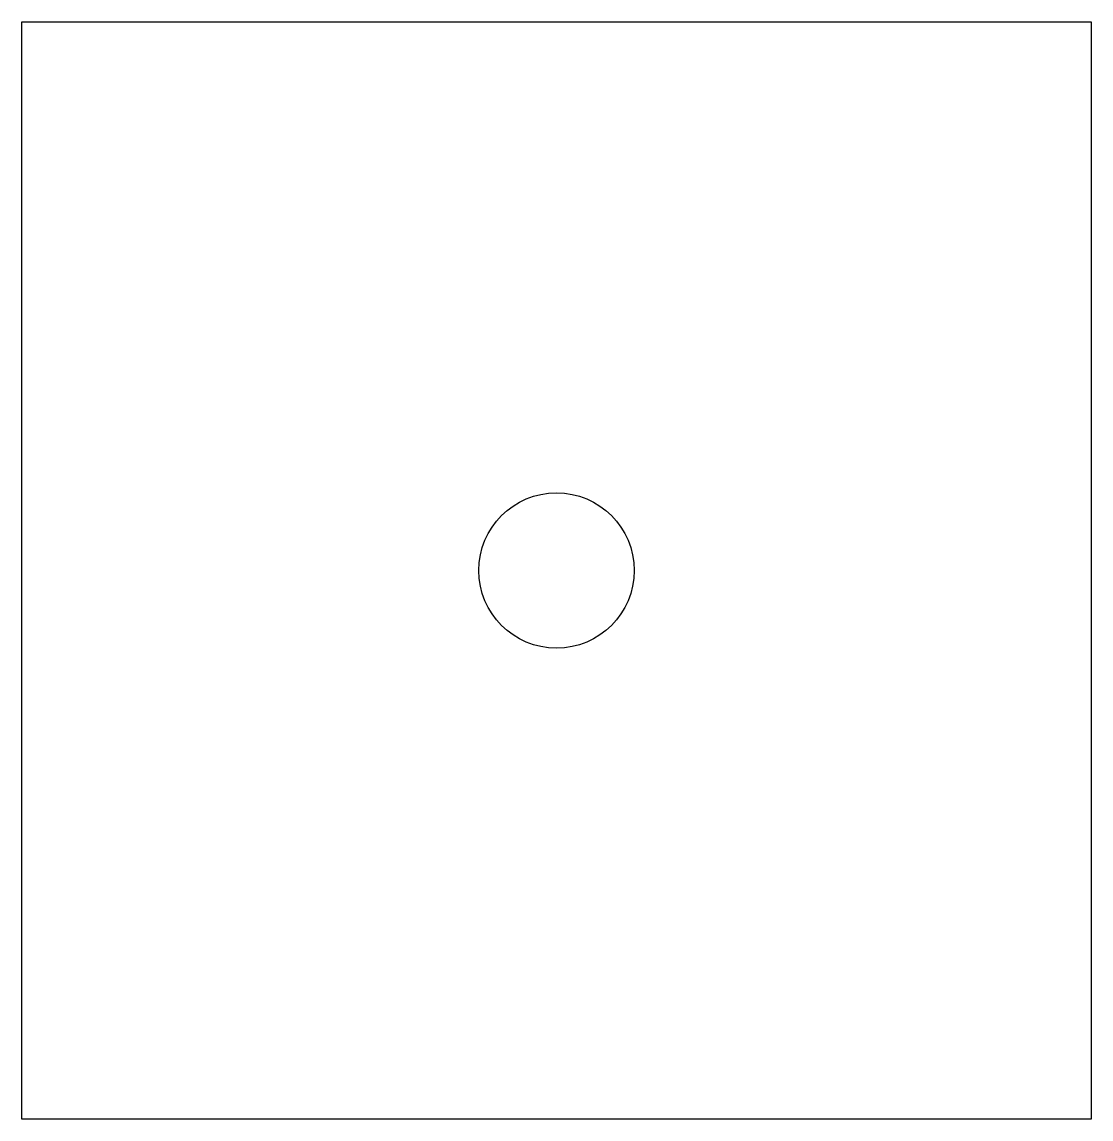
# Model space of a CAD drawing. Header units: inches. Extents: x -0.17 to 5.67, y 0.51 to 6.51.
import ezdxf

# ---------------------------------------------------------------- set-up
doc = ezdxf.new("R2010")
doc.units = ezdxf.units.IN
doc.layers.get('0').update_dxf_attribs({"linetype": 'CONTINUOUS'})

msp = doc.modelspace()

# ---------------------------------------------------------------- linework, layer by layer
msp.add_lwpolyline([(5.6732, 0.51), (-0.1732, 0.51), (-0.1732, 6.51), (5.6732, 6.51)], close=True)
msp.add_circle((2.75, 3.51), 0.425)

doc.saveas('drawing.dxf')
